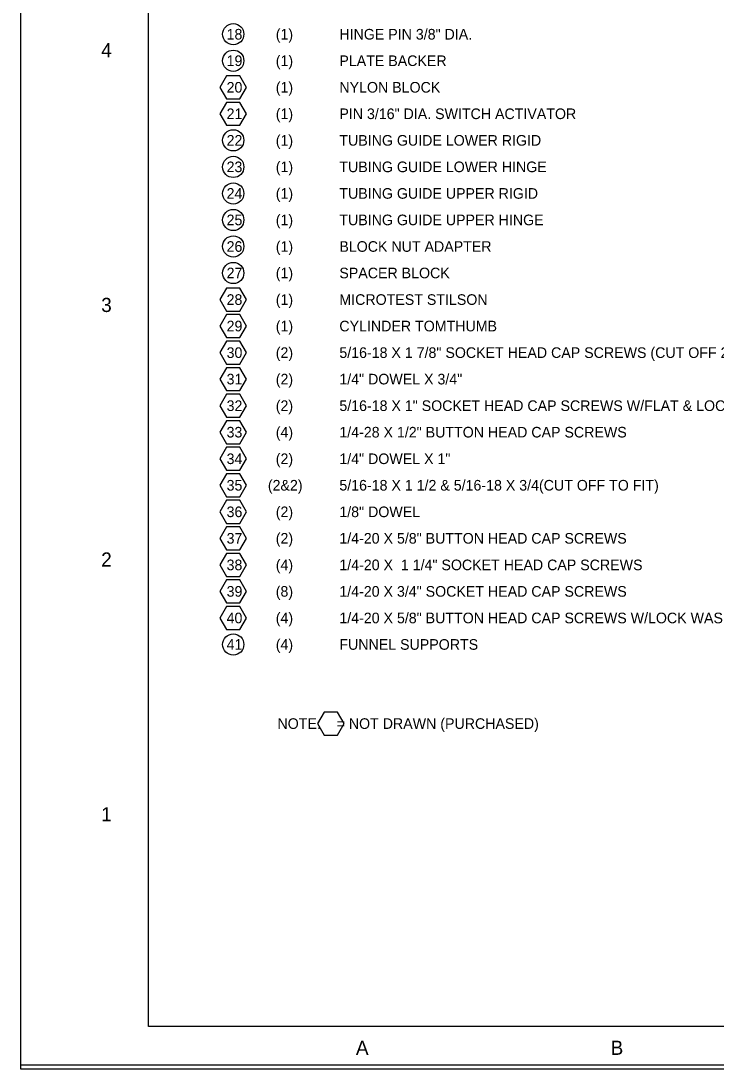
# Model space of a CAD drawing. Extents: x 0 to 34, y -1.5 to 22.
# Drawn here: x 0 to 8.19, y 0 to 12.34 of the extents above; entities that cross this region are included whole.
import ezdxf

# ---------------------------------------------------------------- set-up
doc = ezdxf.new("R2010")
doc.units = 0
for name, color, linetype in [('Level 10', 7, 'Continuous'), ('Level 62', 7, 'Continuous'), ('Level 63', 7, 'Continuous')]:
    doc.layers.add(name, color=color, linetype=linetype)

msp = doc.modelspace()

# ---------------------------------------------------------------- linework, layer by layer
at = {"layer": 'Level 10'}
for points in [[(2.422, 11.427), (2.578, 11.427), (2.656, 11.562), (2.578, 11.698), (2.422, 11.698), (2.344, 11.562)], [(2.422, 11.115), (2.578, 11.115), (2.656, 11.25), (2.578, 11.385), (2.422, 11.385), (2.344, 11.25)], [(2.422, 8.927), (2.578, 8.927), (2.656, 9.062), (2.578, 9.198), (2.422, 9.198), (2.344, 9.062)], [(2.422, 8.615), (2.578, 8.615), (2.656, 8.75), (2.578, 8.885), (2.422, 8.885), (2.344, 8.75)], [(2.422, 8.302), (2.578, 8.302), (2.656, 8.438), (2.578, 8.573), (2.422, 8.573), (2.344, 8.438)], [(2.422, 7.99), (2.578, 7.99), (2.656, 8.125), (2.578, 8.26), (2.422, 8.26), (2.344, 8.125)], [(2.422, 7.677), (2.578, 7.677), (2.656, 7.812), (2.578, 7.948), (2.422, 7.948), (2.344, 7.812)], [(2.422, 7.365), (2.578, 7.365), (2.656, 7.5), (2.578, 7.635), (2.422, 7.635), (2.344, 7.5)], [(2.422, 7.052), (2.578, 7.052), (2.656, 7.188), (2.578, 7.323), (2.422, 7.323), (2.344, 7.188)], [(2.422, 6.74), (2.578, 6.74), (2.656, 6.875), (2.578, 7.01), (2.422, 7.01), (2.344, 6.875)], [(2.422, 6.427), (2.578, 6.427), (2.656, 6.562), (2.578, 6.698), (2.422, 6.698), (2.344, 6.562)], [(2.422, 6.115), (2.578, 6.115), (2.656, 6.25), (2.578, 6.385), (2.422, 6.385), (2.344, 6.25)], [(2.422, 5.802), (2.578, 5.802), (2.656, 5.938), (2.578, 6.073), (2.422, 6.073), (2.344, 5.938)], [(2.422, 5.49), (2.578, 5.49), (2.656, 5.625), (2.578, 5.76), (2.422, 5.76), (2.344, 5.625)], [(2.422, 5.177), (2.578, 5.177), (2.656, 5.312), (2.578, 5.448), (2.422, 5.448), (2.344, 5.312)], [(3.571, 3.933), (3.727, 3.933), (3.805, 4.068), (3.727, 4.203), (3.571, 4.203), (3.493, 4.068)]]:
    msp.add_lwpolyline(points, close=True, dxfattribs=at)
for centre in [(2.5, 12.188), (2.5, 11.875), (2.5, 10.938), (2.5, 10.625), (2.5, 10.312), (2.5, 10), (2.5, 9.688), (2.5, 9.375), (2.5, 5)]:
    msp.add_circle(centre, 0.125, dxfattribs=at)
at = {"layer": 'Level 62'}
msp.add_lwpolyline([(0, 22), (33.992, 22), (33.992, 0.047), (0, 0.047)], close=True, dxfattribs=at)
at = {"layer": 'Level 63'}
for p, q in [((0, 0), (0, 22)), ((1.501, 0.5), (1.501, 21.499)), ((33.5, 0.5), (1.501, 0.5)), ((34, 0), (0, 0))]:
    msp.add_line(p, q, dxfattribs=at)

# ---------------------------------------------------------------- texts
at = {"layer": 'Level 10'}
for s, p in [('18', (2.422, 12.125)), ('(1)', (3.001, 12.125)), ('HINGE PIN 3/8" DIA.', (3.75, 12.125)), ('19', (2.422, 11.813)), ('(1)', (3.001, 11.813)), ('PLATE BACKER', (3.75, 11.813)), ('20', (2.422, 11.5)), ('(1)', (3.001, 11.5)), ('NYLON BLOCK', (3.75, 11.5)), ('21', (2.422, 11.188)), ('(1)', (3.001, 11.188)), ('PIN 3/16" DIA. SWITCH ACTIVATOR', (3.75, 11.188)), ('22', (2.422, 10.875)), ('(1)', (3.001, 10.875)), ('TUBING GUIDE LOWER RIGID', (3.75, 10.875)), ('23', (2.422, 10.563)), ('(1)', (3.001, 10.563)), ('TUBING GUIDE LOWER HINGE', (3.75, 10.563)), ('24', (2.422, 10.25)), ('(1)', (3.001, 10.25)), ('TUBING GUIDE UPPER RIGID', (3.75, 10.25)), ('25', (2.422, 9.938)), ('(1)', (3.001, 9.938)), ('TUBING GUIDE UPPER HINGE', (3.75, 9.938)), ('26', (2.422, 9.625)), ('(1)', (3.001, 9.625)), ('BLOCK NUT ADAPTER', (3.75, 9.625)), ('27', (2.422, 9.313)), ('(1)', (3.001, 9.313)), ('SPACER BLOCK', (3.75, 9.313)), ('28', (2.422, 9)), ('(1)', (3.001, 9)), ('MICROTEST STILSON', (3.75, 9)), ('29', (2.422, 8.688)), ('(1)', (3.001, 8.688)), ('CYLINDER TOMTHUMB', (3.75, 8.688)), ('30', (2.422, 8.375)), ('(2)', (3.001, 8.375)), ('5/16-18 X 1 7/8" SOCKET HEAD CAP SCREWS (CUT OFF 2")', (3.75, 8.375)), ('31', (2.422, 8.063)), ('(2)', (3.001, 8.063)), ('1/4" DOWEL X 3/4"', (3.75, 8.063)), ('32', (2.422, 7.75)), ('(2)', (3.001, 7.75)), ('5/16-18 X 1" SOCKET HEAD CAP SCREWS W/FLAT & LOCK WASHERS', (3.75, 7.75)), ('33', (2.422, 7.438)), ('(4)', (3.001, 7.438)), ('1/4-28 X 1/2" BUTTON HEAD CAP SCREWS', (3.75, 7.438)), ('34', (2.422, 7.125)), ('(2)', (3.001, 7.125)), ('1/4" DOWEL X 1"', (3.75, 7.125)), ('35', (2.422, 6.813)), ('(2&2)', (2.908, 6.813)), ('5/16-18 X 1 1/2 & 5/16-18 X 3/4(CUT OFF TO FIT)', (3.75, 6.813)), ('36', (2.422, 6.5)), ('(2)', (3.001, 6.5)), ('1/8" DOWEL', (3.75, 6.5)), ('37', (2.422, 6.188)), ('(2)', (3.001, 6.188)), ('1/4-20 X 5/8" BUTTON HEAD CAP SCREWS', (3.75, 6.188)), ('38', (2.422, 5.875)), ('(4)', (3.001, 5.875)), ('1/4-20 X  1 1/4" SOCKET HEAD CAP SCREWS', (3.75, 5.875)), ('39', (2.422, 5.563)), ('(8)', (3.001, 5.563)), ('1/4-20 X 3/4" SOCKET HEAD CAP SCREWS', (3.75, 5.563)), ('40', (2.422, 5.25)), ('(4)', (3.001, 5.25)), ('1/4-20 X 5/8" BUTTON HEAD CAP SCREWS W/LOCK WASHER', (3.75, 5.25)), ('41', (2.422, 4.938)), ('(4)', (3.001, 4.938)), ('FUNNEL SUPPORTS', (3.75, 4.938)), ('NOTE:    = NOT DRAWN (PURCHASED)', (3.021, 4.006))]:
    msp.add_text(s, height=0.125, dxfattribs=at).set_placement(p)
at = {"layer": 'Level 63'}
for s, p in [('4', (0.945, 11.916)), ('3', (0.945, 8.916)), ('2', (0.945, 5.917)), ('1', (0.945, 2.917)), ('A', (3.945, 0.167)), ('B', (6.945, 0.167))]:
    msp.add_text(s, height=0.167, dxfattribs=at).set_placement(p)

doc.saveas('drawing.dxf')
